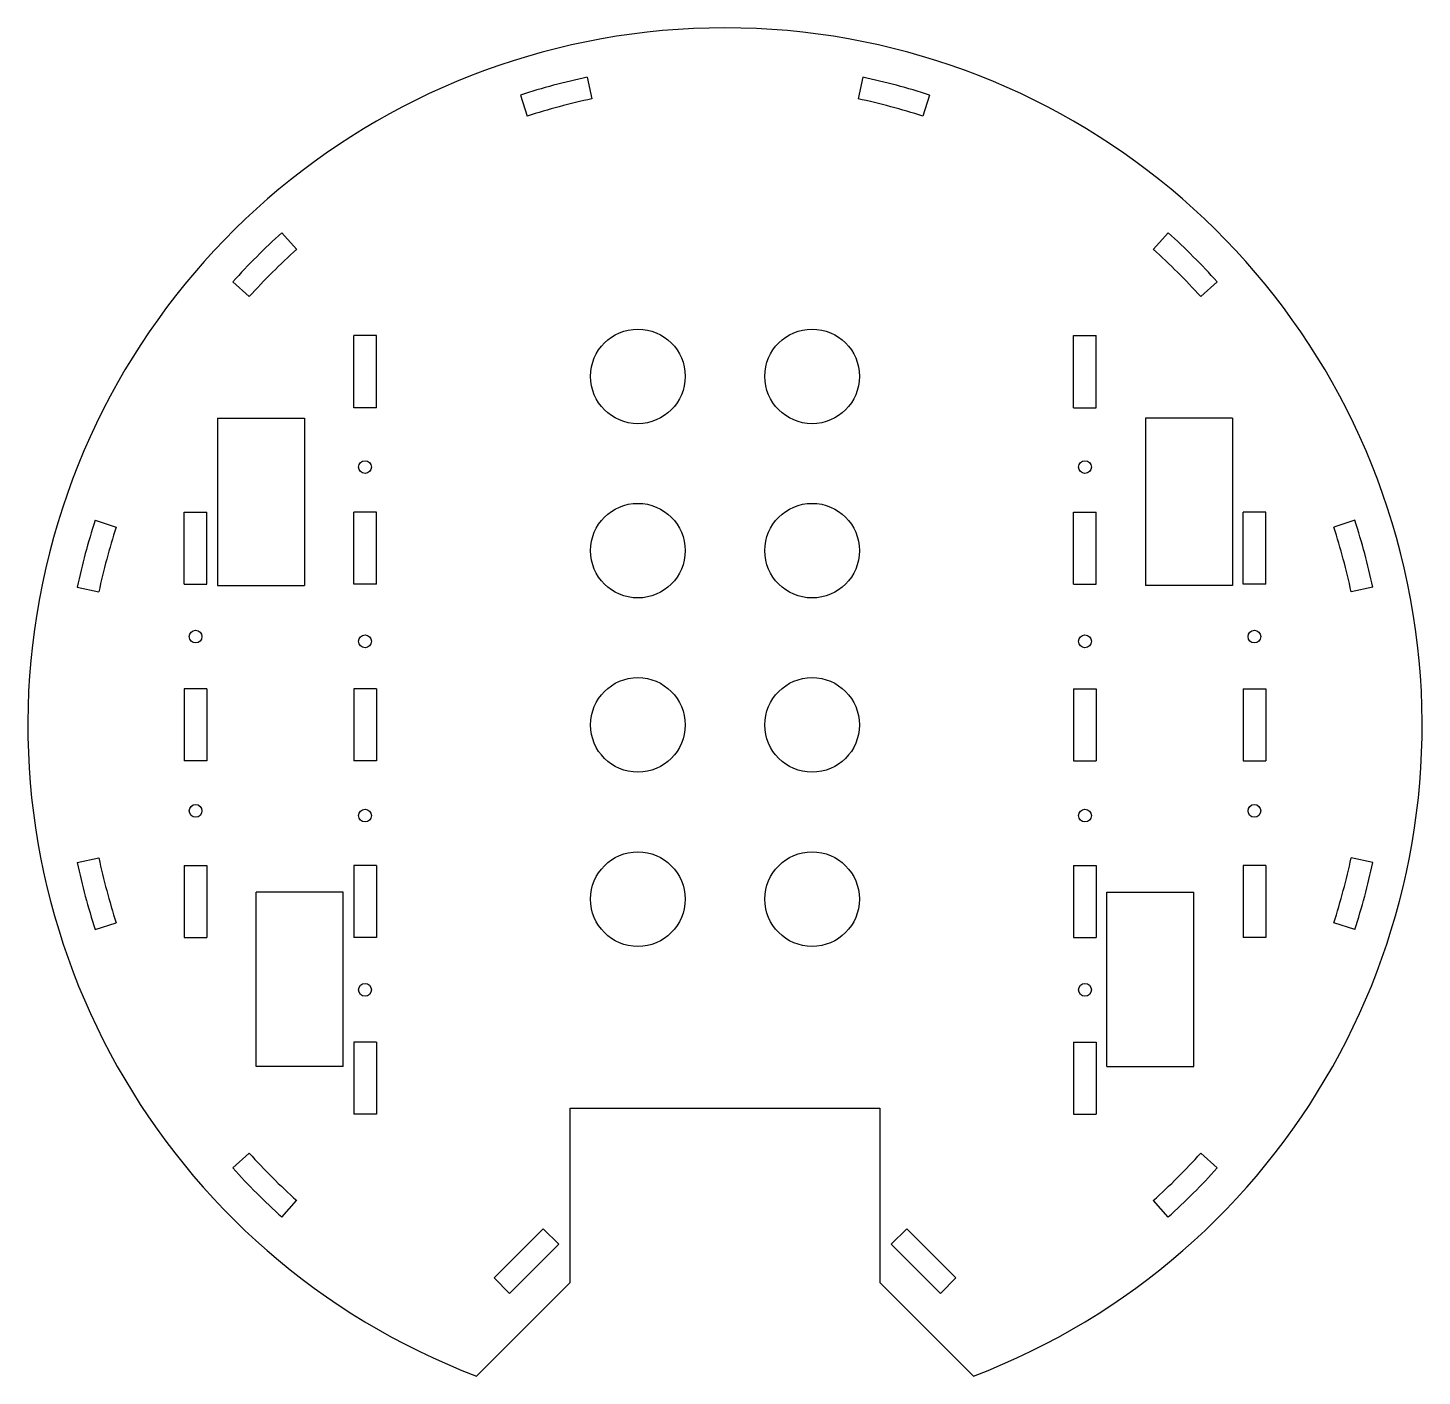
# Model space of a CAD drawing. Header units: millimetres. Extents: x -200 to 200, y -187 to 200.
import ezdxf

# ---------------------------------------------------------------- set-up
doc = ezdxf.new("R2010")
doc.units = ezdxf.units.MM

msp = doc.modelspace()

# ---------------------------------------------------------------- linework, layer by layer
at = {"color": 7, "linetype": 'Continuous', "lineweight": 25}
for p, q in [((-39.5, 185.85), (-38.18, 179.64)), ((39.5, 185.85), (38.18, 179.64)), ((-58.71, 180.7), (-56.75, 174.66)), ((58.71, 180.7), (56.75, 174.66)), ((-127.13, 141.2), (-122.89, 136.48)), ((127.13, 141.2), (122.89, 136.48)), ((-141.2, 127.13), (-136.48, 122.89)), ((141.2, 127.13), (136.48, 122.89)), ((-106.53, 91.02), (-106.53, 111.7)), ((-100, 111.7), (-106.53, 111.7)), ((-100, 91.02), (-100, 111.7)), ((100, 91.02), (100, 111.7)), ((100, 111.7), (106.53, 111.7)), ((106.53, 91.02), (106.53, 111.7)), ((-145.62, 88), (-120.62, 88)), ((-145.62, 88), (-145.62, 40)), ((-120.62, 88), (-120.62, 40)), ((-100, 91.02), (-106.53, 91.02)), ((100, 91.02), (106.53, 91.02)), ((145.62, 88), (120.62, 88)), ((120.62, 88), (120.62, 40)), ((145.62, 88), (145.62, 40)), ((-155.15, 40.34), (-155.15, 61.02)), ((-155.15, 61.02), (-148.62, 61.02)), ((-148.62, 40.34), (-148.62, 61.02)), ((-106.53, 40.34), (-106.53, 61.02)), ((-100, 61.02), (-106.53, 61.02)), ((-100, 40.34), (-100, 61.02)), ((100, 40.34), (100, 61.02)), ((100, 61.02), (106.53, 61.02)), ((106.53, 40.34), (106.53, 61.02)), ((148.62, 40.34), (148.62, 61.02)), ((155.15, 61.02), (148.62, 61.02)), ((155.15, 40.34), (155.15, 61.02)), ((-180.7, 58.71), (-174.66, 56.75)), ((180.7, 58.71), (174.66, 56.75)), ((-155.15, 40.34), (-148.62, 40.34)), ((-145.62, 40), (-120.62, 40)), ((-100, 40.34), (-106.53, 40.34)), ((100, 40.34), (106.53, 40.34)), ((145.62, 40), (120.62, 40)), ((155.15, 40.34), (148.62, 40.34)), ((-185.85, 39.5), (-179.64, 38.18)), ((185.85, 39.5), (179.64, 38.18)), ((-155.15, 10.34), (-155.15, -10.34)), ((-148.62, 10.34), (-155.15, 10.34)), ((-148.62, 10.34), (-148.62, -10.34)), ((-106.53, 10.34), (-106.53, -10.34)), ((-100, 10.34), (-106.53, 10.34)), ((-100, 10.34), (-100, -10.34)), ((100, 10.34), (100, -10.34)), ((100, 10.34), (106.53, 10.34)), ((106.53, 10.34), (106.53, -10.34)), ((148.62, 10.34), (148.62, -10.34)), ((148.62, 10.34), (155.15, 10.34)), ((155.15, 10.34), (155.15, -10.34)), ((-148.62, -10.34), (-155.15, -10.34)), ((-100, -10.34), (-106.53, -10.34)), ((100, -10.34), (106.53, -10.34)), ((148.62, -10.34), (155.15, -10.34)), ((-185.85, -39.5), (-179.64, -38.18)), ((185.85, -39.5), (179.64, -38.18)), ((-155.15, -40.34), (-148.62, -40.34)), ((-155.15, -40.34), (-155.15, -61.02)), ((-148.62, -40.34), (-148.62, -61.02)), ((-106.53, -40.34), (-106.53, -61.02)), ((-100, -40.34), (-106.53, -40.34)), ((-100, -40.34), (-100, -61.02)), ((100, -40.34), (100, -61.02)), ((100, -40.34), (106.53, -40.34)), ((106.53, -40.34), (106.53, -61.02)), ((155.15, -40.34), (148.62, -40.34)), ((148.62, -40.34), (148.62, -61.02)), ((155.15, -40.34), (155.15, -61.02)), ((-134.53, -98), (-134.53, -48)), ((-109.53, -48), (-134.53, -48)), ((-109.53, -98), (-109.53, -48)), ((109.53, -98), (109.53, -48)), ((109.53, -48), (134.53, -48)), ((134.53, -98), (134.53, -48)), ((-180.7, -58.71), (-174.66, -56.75)), ((180.7, -58.71), (174.66, -56.75)), ((-155.15, -61.02), (-148.62, -61.02)), ((-100, -61.02), (-106.53, -61.02)), ((100, -61.02), (106.53, -61.02)), ((155.15, -61.02), (148.62, -61.02)), ((-106.53, -91.02), (-106.53, -111.7)), ((-100, -91.02), (-106.53, -91.02)), ((-100, -91.02), (-100, -111.7)), ((100, -91.02), (100, -111.7)), ((100, -91.02), (106.53, -91.02)), ((106.53, -91.02), (106.53, -111.7)), ((-109.53, -98), (-134.53, -98)), ((109.53, -98), (134.53, -98)), ((-100, -111.7), (-106.53, -111.7)), ((-44.45, -160), (-44.45, -110)), ((-44.45, -110), (44.45, -110)), ((44.45, -110), (44.45, -160)), ((100, -111.7), (106.53, -111.7)), ((-141.2, -127.13), (-136.48, -122.89)), ((141.2, -127.13), (136.48, -122.89)), ((-127.13, -141.2), (-122.89, -136.48)), ((127.13, -141.2), (122.89, -136.48)), ((-66.27, -158.7), (-52.13, -144.55)), ((-52.13, -144.55), (-47.64, -149.04)), ((52.13, -144.55), (47.64, -149.04)), ((66.27, -158.7), (52.13, -144.55)), ((-47.64, -149.04), (-61.78, -163.19)), ((47.64, -149.04), (61.78, -163.19)), ((-44.45, -160), (-71.31, -186.86)), ((-61.78, -163.19), (-66.27, -158.7)), ((44.45, -160), (71.31, -186.86)), ((61.78, -163.19), (66.27, -158.7))]:
    msp.add_line(p, q, dxfattribs=at)
for centre, radius in [((-25, 100), 13.57), ((25, 100), 13.57), ((-103.27, 73.98), 1.83), ((103.27, 73.98), 1.83), ((-25, 50), 13.57), ((25, 50), 13.57), ((-151.88, 25.34), 1.83), ((-103.27, 23.98), 1.83), ((103.27, 23.98), 1.83), ((151.88, 25.34), 1.83), ((-25, 0), 13.57), ((25, 0), 13.57), ((-151.88, -24.66), 1.83), ((151.88, -24.66), 1.83), ((-103.27, -26.02), 1.83), ((103.27, -26.02), 1.83), ((-25, -50), 13.58), ((25, -50), 13.57), ((-103.27, -76.02), 1.83), ((103.27, -76.02), 1.83)]:
    msp.add_circle(centre, radius, dxfattribs=at)
for radius, start, end in [(200, 290.8874, 249.1126), (190, 102, 108), (190, 72, 78), (183.65, 102, 108), (183.65, 72, 78), (190, 132, 138), (190, 42, 48), (183.65, 132, 138), (183.65, 42, 48), (190, 162, 168), (183.65, 162, 168), (183.65, 12, 18), (190, 12, 18), (190, 192, 198), (183.65, 192, 198), (183.65, 342, 348), (190, 342, 348), (183.65, 222, 228), (183.65, 312, 318), (190, 222, 228), (190, 312, 318)]:
    msp.add_arc((0, 0), radius, start, end, dxfattribs=at)

doc.saveas('drawing.dxf')
